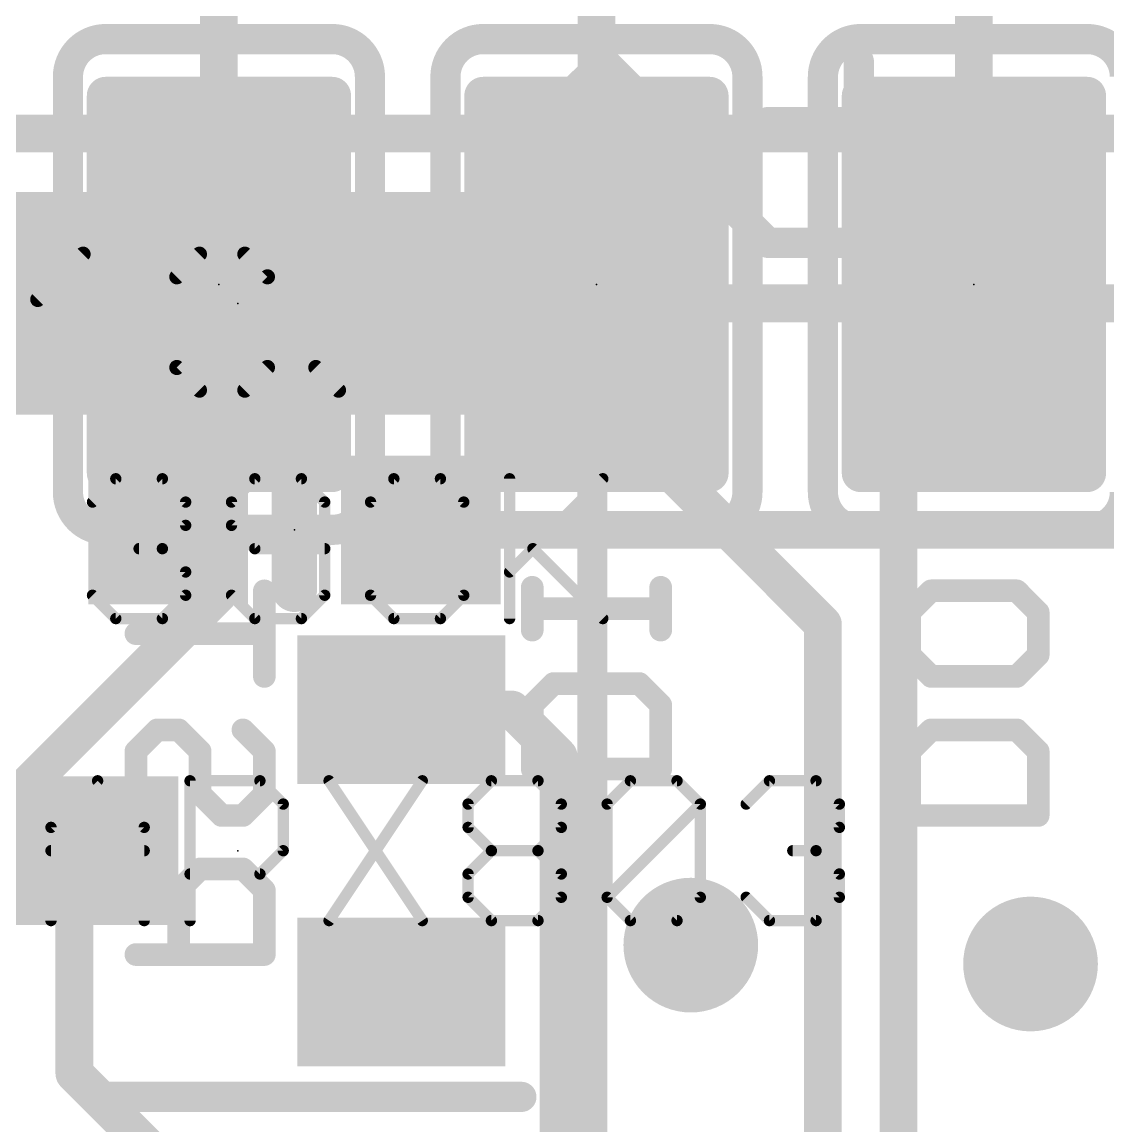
# Model space of a CAD drawing. Extents: x -1.5 to 65.2, y -0.1 to 32.8.
# Drawn here: x 28.9 to 36.21, y 12.75 to 20.18 of the extents above; entities that cross this region are included whole.
import ezdxf

# ---------------------------------------------------------------- set-up
doc = ezdxf.new("R2010")
doc.units = 0
for name, color, linetype in [('1', 12, 'CONTINUOUS'), ('16', 5, 'CONTINUOUS'), ('18', 110, 'CONTINUOUS'), ('21', 40, 'CONTINUOUS'), ('22', 6, 'CONTINUOUS'), ('23', 40, 'CONTINUOUS'), ('24', 6, 'CONTINUOUS'), ('27', 4, 'CONTINUOUS'), ('30', 253, 'CONTINUOUS')]:
    doc.layers.add(name, color=color, linetype=linetype)

# ---------------------------------------------------------------- blocks, each defined once
blk = doc.blocks.new('RECT')
blk.add_solid([(-0.5, -0.5), (0.5, -0.5), (-0.5, 0.5), (0.5, 0.5)])
blk = doc.blocks.new('ROUNDV')
at = {"const_width": 0.5}
blk.add_lwpolyline([(0, -0.25, 1), (0, 0.25, 1), (0, -0.25)], format="xyb", dxfattribs=at)

msp = doc.modelspace()

# ---------------------------------------------------------------- linework, layer by layer
at = {"layer": '1'}
for points, const_width in [([(28.194, 19.431), (42.291, 19.431)], 0.254), ([(29.884, 17.807), (29.403, 18.288)], 0.4064), ([(42.545, 18.288), (31.303, 18.288)], 0.254), ([(29.884, 16.764), (29.884, 17.807)], 0.4064), ([(31.584, 16.764), (37.084, 16.764)], 0.254), ([(31.453, 15.555), (32.197, 15.555)], 0.254), ([(32.197, 15.555), (32.512, 15.24)], 0.254), ([(32.512, 15.24), (32.512, 12.349)], 0.254), ([(29.253, 14.605), (28.999, 14.351)], 0.3048), ([(29.253, 14.605), (29.253, 13.107)], 0.254), ([(24.384, 14.351), (28.999, 14.351)], 0.3048), ([(29.253, 13.107), (30.011, 12.349)], 0.254)]:
    msp.add_lwpolyline(points, dxfattribs=dict(at, const_width=const_width))
for points, const_width in [([(29.4748, 18.3598, 1), (29.3312, 18.2162)], 0.2032), ([(31.303, 18.3515, 1), (31.303, 18.2245)], 0.127), ([(29.9856, 17.807, 1), (29.7824, 17.807)], 0.2032), ([(29.8122, 17.7352, 1), (29.9558, 17.8788)], 0.2032), ([(29.7824, 16.764, 1), (29.9856, 16.764)], 0.2032), ([(31.584, 16.8275, 1), (31.584, 16.7005)], 0.127), ([(31.453, 15.6185, 1), (31.453, 15.4915)], 0.127), ([(32.2419, 15.5999, 1), (32.1521, 15.5101)], 0.127), ([(32.197, 15.4915, 1), (32.197, 15.6185)], 0.127), ([(32.5755, 15.24, 1), (32.4485, 15.24)], 0.127), ([(32.4671, 15.1951, 1), (32.5569, 15.2849)], 0.127), ([(29.3069, 14.5511, 1), (29.1991, 14.6589)], 0.1524), ([(29.3165, 14.605, 1), (29.1895, 14.605)], 0.127), ([(28.999, 14.2748, 1), (28.999, 14.4272)], 0.1524), ([(28.9451, 14.4049, 1), (29.0529, 14.2971)], 0.1524), ([(29.2979, 13.1519, 1), (29.2081, 13.0621)], 0.127), ([(29.1895, 13.107, 1), (29.3165, 13.107)], 0.127)]:
    msp.add_lwpolyline(points, format="xyb", dxfattribs=dict(at, const_width=const_width))
at = {"layer": '16', "const_width": 0.254}
for points in [[(30.226, 19.177), (30.226, 21.082)], [(32.766, 19.177), (32.766, 21.082)], [(35.306, 19.177), (35.306, 21.082)], [(30.226, 16.3362), (30.226, 17.653)], [(32.766, 17.653), (34.29, 16.129)], [(35.306, 17.653), (34.798, 17.145)], [(34.798, 17.145), (34.798, 8.001)], [(25.1928, 11.303), (30.226, 16.3362)], [(34.29, 16.129), (34.29, 8.255)]]:
    msp.add_lwpolyline(points, dxfattribs=at)
at = {"layer": '16', "const_width": 0.127}
for points in [[(30.1625, 19.177, 1), (30.2895, 19.177)], [(32.7025, 19.177, 1), (32.8295, 19.177)], [(35.2425, 19.177, 1), (35.3695, 19.177)], [(30.2895, 17.653, 1), (30.1625, 17.653)], [(32.8109, 17.6979, 1), (32.7211, 17.6081)], [(35.3509, 17.6081, 1), (35.2611, 17.6979)], [(34.8615, 17.145, 1), (34.7345, 17.145)], [(34.7531, 17.1899, 1), (34.8429, 17.1001)], [(30.2709, 16.2913, 1), (30.1811, 16.3811)], [(30.1625, 16.3362, 1), (30.2895, 16.3362)], [(34.3535, 16.129, 1), (34.2265, 16.129)], [(34.2451, 16.0841, 1), (34.3349, 16.1739)]]:
    msp.add_lwpolyline(points, format="xyb", dxfattribs=at)
at = {"layer": '21'}
for points, const_width in [([(32.4087, 19.5079), (32.8155, 19.9146)], 0.2032), ([(32.8155, 19.9146), (33.2222, 19.5079)], 0.2032), ([(34.5319, 19.9146), (34.5319, 18.6944)], 0.2032), ([(32.4087, 18.6944), (32.4087, 19.5079)], 0.2032), ([(33.2222, 19.5079), (33.2222, 18.6944)], 0.2032), ([(33.7185, 19.3045), (33.9218, 19.5079)], 0.2032), ([(33.9218, 19.5079), (34.5319, 19.5079)], 0.2032), ([(35.2315, 19.5079), (35.6383, 19.5079)], 0.2032), ([(35.6383, 19.5079), (35.8417, 19.3045)], 0.2032), ([(32.4087, 19.3045), (33.2222, 19.3045)], 0.2032), ([(33.7185, 18.8978), (33.7185, 19.3045)], 0.2032), ([(35.8417, 19.3045), (35.8417, 18.6944)], 0.2032), ([(35.0282, 18.8978), (35.2315, 19.1011)], 0.2032), ([(35.2315, 19.1011), (35.8417, 19.1011)], 0.2032), ([(30.353, 18.796), (30.353, 17.78)], 0.3048), ([(33.9218, 18.6944), (33.7185, 18.8978)], 0.2032), ([(35.2315, 18.6944), (35.0282, 18.8978)], 0.2032), ([(34.5319, 18.6944), (33.9218, 18.6944)], 0.2032), ([(35.8417, 18.6944), (35.2315, 18.6944)], 0.2032), ([(62.738, 18.275), (32.738, 18.275)], 0.2032), ([(32.738, 18.275), (32.738, 6.95)], 0.2032), ([(30.734, 17.164), (30.734, 16.364)], 0.3048), ([(29.461, 12.949), (32.261, 12.949)], 0.2032)]:
    msp.add_lwpolyline(points, dxfattribs=dict(at, const_width=const_width))
for points, const_width in [([(32.8514, 19.9506, 1), (32.7796, 19.8787)], 0.1016), ([(32.8514, 19.8787, 1), (32.7796, 19.9506)], 0.1016), ([(34.5827, 19.9146, 1), (34.4811, 19.9146)], 0.1016), ([(32.4595, 19.5079, 1), (32.3579, 19.5079)], 0.1016), ([(33.273, 19.5079, 1), (33.1714, 19.5079)], 0.1016), ([(33.9218, 19.5587, 1), (33.9218, 19.4571)], 0.1016), ([(33.9577, 19.472, 1), (33.8859, 19.5438)], 0.1016), ([(34.5319, 19.4571, 1), (34.5319, 19.5587)], 0.1016), ([(35.2315, 19.5587, 1), (35.2315, 19.4571)], 0.1016), ([(35.6742, 19.5438, 1), (35.6024, 19.472)], 0.1016), ([(35.6383, 19.4571, 1), (35.6383, 19.5587)], 0.1016), ([(32.3728, 19.5438, 1), (32.4446, 19.472)], 0.1016), ([(33.1863, 19.472, 1), (33.2581, 19.5438)], 0.1016), ([(32.4087, 19.3553, 1), (32.4087, 19.2537)], 0.1016), ([(33.2222, 19.2537, 1), (33.2222, 19.3553)], 0.1016), ([(33.6825, 19.3404, 1), (33.7544, 19.2686)], 0.1016), ([(33.7693, 19.3045, 1), (33.6677, 19.3045)], 0.1016), ([(35.8925, 19.3045, 1), (35.7909, 19.3045)], 0.1016), ([(35.8058, 19.2686, 1), (35.8776, 19.3404)], 0.1016), ([(35.2315, 19.1519, 1), (35.2315, 19.0503)], 0.1016), ([(35.2675, 19.0652, 1), (35.1956, 19.1371)], 0.1016), ([(35.8417, 19.0503, 1), (35.8417, 19.1519)], 0.1016), ([(30.4292, 18.796, 1), (30.2768, 18.796)], 0.1524), ([(33.7544, 18.9337, 1), (33.6825, 18.8619)], 0.1016), ([(33.6677, 18.8978, 1), (33.7693, 18.8978)], 0.1016), ([(35.0641, 18.9337, 1), (34.9923, 18.8619)], 0.1016), ([(34.9923, 18.9337, 1), (35.0641, 18.8619)], 0.1016), ([(33.9218, 18.7452, 1), (33.9218, 18.6436)], 0.1016), ([(34.5319, 18.6436, 1), (34.5319, 18.7452)], 0.1016), ([(35.2315, 18.7452, 1), (35.2315, 18.6436)], 0.1016), ([(35.8417, 18.6436, 1), (35.8417, 18.7452)], 0.1016), ([(32.3579, 18.6944, 1), (32.4595, 18.6944)], 0.1016), ([(33.1714, 18.6944, 1), (33.273, 18.6944)], 0.1016), ([(33.8859, 18.6585, 1), (33.9577, 18.7303)], 0.1016), ([(34.4811, 18.6944, 1), (34.5827, 18.6944)], 0.1016), ([(35.1956, 18.6585, 1), (35.2675, 18.7303)], 0.1016), ([(35.7909, 18.6944, 1), (35.8925, 18.6944)], 0.1016), ([(32.738, 18.3258, 1), (32.738, 18.2242)], 0.1016), ([(32.7888, 18.275, 1), (32.6872, 18.275)], 0.1016), ([(30.2768, 17.78, 1), (30.4292, 17.78)], 0.1524), ([(30.8102, 17.164, 1), (30.6578, 17.164)], 0.1524), ([(30.6578, 16.364, 1), (30.8102, 16.364)], 0.1524), ([(29.461, 12.9998, 1), (29.461, 12.8982)], 0.1016), ([(32.261, 12.8982, 1), (32.261, 12.9998)], 0.1016)]:
    msp.add_lwpolyline(points, format="xyb", dxfattribs=dict(at, const_width=const_width))
at = {"layer": '22'}
for points, const_width in [([(29.464, 20.066, 0.4142), (29.21, 19.812)], 0.2032), ([(29.464, 20.1168, 1), (29.464, 20.0152)], 0.1016), ([(29.464, 20.0152, 1), (29.464, 20.1168)], 0.1016), ([(31.242, 19.812, 0.4142), (30.988, 20.066)], 0.2032), ([(30.988, 20.1168, 1), (30.988, 20.0152)], 0.1016), ([(30.988, 20.0152, 1), (30.988, 20.1168)], 0.1016), ([(32.004, 20.066, 0.4142), (31.75, 19.812)], 0.2032), ([(32.004, 20.1168, 1), (32.004, 20.0152)], 0.1016), ([(32.004, 20.0152, 1), (32.004, 20.1168)], 0.1016), ([(33.782, 19.812, 0.4142), (33.528, 20.066)], 0.2032), ([(33.528, 20.1168, 1), (33.528, 20.0152)], 0.1016), ([(33.528, 20.0152, 1), (33.528, 20.1168)], 0.1016), ([(34.544, 20.066, 0.4142), (34.29, 19.812)], 0.2032), ([(34.544, 20.1168, 1), (34.544, 20.0152)], 0.1016), ([(34.544, 20.0152, 1), (34.544, 20.1168)], 0.1016), ([(36.322, 19.812, 0.4142), (36.068, 20.066)], 0.2032), ([(36.068, 20.1168, 1), (36.068, 20.0152)], 0.1016), ([(36.068, 20.0152, 1), (36.068, 20.1168)], 0.1016), ([(29.2608, 19.812, 1), (29.1592, 19.812)], 0.1016), ([(31.2928, 19.812, 1), (31.1912, 19.812)], 0.1016), ([(31.8008, 19.812, 1), (31.6992, 19.812)], 0.1016), ([(33.8328, 19.812, 1), (33.7312, 19.812)], 0.1016), ([(34.3408, 19.812, 1), (34.2392, 19.812)], 0.1016), ([(29.1592, 19.812, 1), (29.2608, 19.812)], 0.1016), ([(31.1912, 19.812, 1), (31.2928, 19.812)], 0.1016), ([(31.6992, 19.812, 1), (31.8008, 19.812)], 0.1016), ([(33.7312, 19.812, 1), (33.8328, 19.812)], 0.1016), ([(34.2392, 19.812, 1), (34.3408, 19.812)], 0.1016), ([(29.21, 17.018, 0.4142), (29.464, 16.764)], 0.2032), ([(29.2608, 17.018, 1), (29.1592, 17.018)], 0.1016), ([(30.988, 16.764, 0.4142), (31.242, 17.018)], 0.2032), ([(31.2928, 17.018, 1), (31.1912, 17.018)], 0.1016), ([(31.75, 17.018, 0.4142), (32.004, 16.764)], 0.2032), ([(31.8008, 17.018, 1), (31.6992, 17.018)], 0.1016), ([(33.528, 16.764, 0.4142), (33.782, 17.018)], 0.2032), ([(33.8328, 17.018, 1), (33.7312, 17.018)], 0.1016), ([(34.29, 17.018, 0.4142), (34.544, 16.764)], 0.2032), ([(34.3408, 17.018, 1), (34.2392, 17.018)], 0.1016), ([(36.068, 16.764, 0.4142), (36.322, 17.018)], 0.2032), ([(29.1592, 17.018, 1), (29.2608, 17.018)], 0.1016), ([(31.1912, 17.018, 1), (31.2928, 17.018)], 0.1016), ([(31.6992, 17.018, 1), (31.8008, 17.018)], 0.1016), ([(33.7312, 17.018, 1), (33.8328, 17.018)], 0.1016), ([(34.2392, 17.018, 1), (34.3408, 17.018)], 0.1016), ([(29.464, 16.8148, 1), (29.464, 16.7132)], 0.1016), ([(29.464, 16.7132, 1), (29.464, 16.8148)], 0.1016), ([(30.988, 16.8148, 1), (30.988, 16.7132)], 0.1016), ([(30.988, 16.7132, 1), (30.988, 16.8148)], 0.1016), ([(32.004, 16.8148, 1), (32.004, 16.7132)], 0.1016), ([(32.004, 16.7132, 1), (32.004, 16.8148)], 0.1016), ([(33.528, 16.8148, 1), (33.528, 16.7132)], 0.1016), ([(33.528, 16.7132, 1), (33.528, 16.8148)], 0.1016), ([(34.544, 16.8148, 1), (34.544, 16.7132)], 0.1016), ([(34.544, 16.7132, 1), (34.544, 16.8148)], 0.1016), ([(36.068, 16.8148, 1), (36.068, 16.7132)], 0.1016), ([(36.068, 16.7132, 1), (36.068, 16.8148)], 0.1016), ([(30.5696, 16.3539, 1), (30.4934, 16.3539)], 0.0762), ([(32.3723, 16.3776, 1), (32.2961, 16.3776)], 0.0762), ([(33.2366, 16.3776, 1), (33.1604, 16.3776)], 0.0762), ([(35.0183, 16.392, 1), (35.0183, 16.3158)], 0.0762), ([(35.0452, 16.327, 1), (34.9913, 16.3808)], 0.0762), ([(35.6214, 16.3808, 1), (35.5675, 16.327)], 0.0762), ([(35.5945, 16.3158, 1), (35.5945, 16.392)], 0.0762), ([(32.3342, 16.2717, 1), (32.3342, 16.1955)], 0.0762), ([(33.1985, 16.1955, 1), (33.1985, 16.2717)], 0.0762), ([(34.9123, 16.2098, 1), (34.8361, 16.2098)], 0.0762), ([(34.8473, 16.2368, 1), (34.9011, 16.1829)], 0.0762), ([(35.7766, 16.2098, 1), (35.7004, 16.2098)], 0.0762), ([(35.7116, 16.1829, 1), (35.7655, 16.2368)], 0.0762), ([(29.6672, 16.1039, 1), (29.6672, 16.0277)], 0.0762), ([(30.5315, 16.0277, 1), (30.5315, 16.1039)], 0.0762), ([(32.2961, 16.0895, 1), (32.3723, 16.0895)], 0.0762), ([(33.1604, 16.0895, 1), (33.2366, 16.0895)], 0.0762), ([(34.9011, 15.9487, 1), (34.8473, 15.8948)], 0.0762), ([(35.7655, 15.8948, 1), (35.7116, 15.9487)], 0.0762), ([(34.8361, 15.9217, 1), (34.9123, 15.9217)], 0.0762), ([(35.7004, 15.9217, 1), (35.7766, 15.9217)], 0.0762), ([(35.0183, 15.8158, 1), (35.0183, 15.7396)], 0.0762), ([(34.9913, 15.7507, 1), (35.0452, 15.8046)], 0.0762), ([(35.5675, 15.8046, 1), (35.6214, 15.7507)], 0.0762), ([(35.5945, 15.7396, 1), (35.5945, 15.8158)], 0.0762), ([(30.4934, 15.7777, 1), (30.5696, 15.7777)], 0.0762), ([(32.4783, 15.7683, 1), (32.4783, 15.6921)], 0.0762), ([(32.5052, 15.7033, 1), (32.4513, 15.7572)], 0.0762), ([(33.0814, 15.7572, 1), (33.0275, 15.7033)], 0.0762), ([(33.0545, 15.6921, 1), (33.0545, 15.7683)], 0.0762), ([(32.3723, 15.5862, 1), (32.2961, 15.5862)], 0.0762), ([(32.3073, 15.6131, 1), (32.3611, 15.5592)], 0.0762), ([(33.2366, 15.5862, 1), (33.1604, 15.5862)], 0.0762), ([(33.1716, 15.5592, 1), (33.2255, 15.6131)], 0.0762), ([(29.8113, 15.4565, 1), (29.8113, 15.3803)], 0.0762), ([(29.8382, 15.3914, 1), (29.7843, 15.4453)], 0.0762), ([(29.9823, 15.4453, 1), (29.9284, 15.3914)], 0.0762), ([(29.9553, 15.3803, 1), (29.9553, 15.4565)], 0.0762), ([(30.4144, 15.4453, 1), (30.3605, 15.3914)], 0.0762), ([(35.0183, 15.4565, 1), (35.0183, 15.3803)], 0.0762), ([(35.0452, 15.3914, 1), (34.9913, 15.4453)], 0.0762), ([(35.6214, 15.4453, 1), (35.5675, 15.3914)], 0.0762), ([(35.5945, 15.3803, 1), (35.5945, 15.4565)], 0.0762), ([(29.7053, 15.2743, 1), (29.6291, 15.2743)], 0.0762), ([(29.6403, 15.3013, 1), (29.6941, 15.2474)], 0.0762), ([(30.1375, 15.2743, 1), (30.0613, 15.2743)], 0.0762), ([(30.0724, 15.2474, 1), (30.1263, 15.3013)], 0.0762), ([(30.5696, 15.2743, 1), (30.4934, 15.2743)], 0.0762), ([(30.5046, 15.2474, 1), (30.5585, 15.3013)], 0.0762), ([(34.9123, 15.2743, 1), (34.8361, 15.2743)], 0.0762), ([(34.8473, 15.3013, 1), (34.9011, 15.2474)], 0.0762), ([(35.7766, 15.2743, 1), (35.7004, 15.2743)], 0.0762), ([(35.7116, 15.2474, 1), (35.7655, 15.3013)], 0.0762), ([(32.3342, 15.1921, 1), (32.3342, 15.1159)], 0.0762), ([(33.1985, 15.1159, 1), (33.1985, 15.1921)], 0.0762), ([(32.2961, 15.154, 1), (32.3723, 15.154)], 0.0762), ([(33.1604, 15.154, 1), (33.2366, 15.154)], 0.0762), ([(29.6941, 15.0132, 1), (29.6403, 14.9593)], 0.0762), ([(29.6291, 14.9862, 1), (29.7053, 14.9862)], 0.0762), ([(30.1263, 15.0132, 1), (30.0724, 14.9593)], 0.0762), ([(30.0613, 14.9862, 1), (30.1375, 14.9862)], 0.0762), ([(30.4934, 14.9862, 1), (30.5696, 14.9862)], 0.0762), ([(30.5585, 14.9593, 1), (30.5046, 15.0132)], 0.0762), ([(29.7843, 14.8152, 1), (29.8382, 14.8691)], 0.0762), ([(30.2434, 14.8803, 1), (30.2434, 14.8041)], 0.0762), ([(30.2165, 14.8152, 1), (30.2704, 14.8691)], 0.0762), ([(30.3605, 14.8691, 1), (30.4144, 14.8152)], 0.0762), ([(30.3875, 14.8041, 1), (30.3875, 14.8803)], 0.0762), ([(34.8742, 14.8803, 1), (34.8742, 14.8041)], 0.0762), ([(34.8361, 14.8422, 1), (34.9123, 14.8422)], 0.0762), ([(35.7004, 14.8422, 1), (35.7766, 14.8422)], 0.0762), ([(35.7385, 14.8041, 1), (35.7385, 14.8803)], 0.0762), ([(29.6941, 14.5098, 1), (29.6403, 14.4559)], 0.0762), ([(30.0994, 14.521, 1), (30.0994, 14.4448)], 0.0762), ([(30.1263, 14.4559, 1), (30.0724, 14.5098)], 0.0762), ([(30.4144, 14.5098, 1), (30.3605, 14.4559)], 0.0762), ([(30.3875, 14.4448, 1), (30.3875, 14.521)], 0.0762), ([(29.9934, 14.3388, 1), (29.9172, 14.3388)], 0.0762), ([(30.5696, 14.3388, 1), (30.4934, 14.3388)], 0.0762), ([(29.9284, 14.3658, 1), (29.9823, 14.3119)], 0.0762), ([(30.5046, 14.3119, 1), (30.5585, 14.3658)], 0.0762), ([(29.9284, 14.1678, 1), (29.9823, 14.2217)], 0.0762), ([(29.6672, 13.9447, 1), (29.6672, 13.8685)], 0.0762), ([(30.5315, 13.8685, 1), (30.5315, 13.9447)], 0.0762), ([(29.9172, 13.9066, 1), (29.9934, 13.9066)], 0.0762), ([(30.4934, 13.9066, 1), (30.5696, 13.9066)], 0.0762)]:
    msp.add_lwpolyline(points, format="xyb", dxfattribs=dict(at, const_width=const_width))
for points, const_width in [([(29.464, 20.066), (30.988, 20.066)], 0.2032), ([(32.004, 20.066), (33.528, 20.066)], 0.2032), ([(34.544, 20.066), (36.068, 20.066)], 0.2032), ([(29.21, 19.812), (29.21, 17.018)], 0.2032), ([(31.242, 17.018), (31.242, 19.812)], 0.2032), ([(31.75, 19.812), (31.75, 17.018)], 0.2032), ([(33.782, 17.018), (33.782, 19.812)], 0.2032), ([(34.29, 19.812), (34.29, 17.018)], 0.2032), ([(29.464, 16.764), (30.988, 16.764)], 0.2032), ([(32.004, 16.764), (33.528, 16.764)], 0.2032), ([(34.544, 16.764), (36.068, 16.764)], 0.2032), ([(30.5315, 15.7777), (30.5315, 16.3539)], 0.1524), ([(32.3342, 16.0895), (32.3342, 16.3776)], 0.1524), ([(33.1985, 16.0895), (33.1985, 16.3776)], 0.1524), ([(34.8742, 16.2098), (35.0183, 16.3539)], 0.1524), ([(35.0183, 16.3539), (35.5945, 16.3539)], 0.1524), ([(35.5945, 16.3539), (35.7385, 16.2098)], 0.1524), ([(32.3342, 16.2336), (33.1985, 16.2336)], 0.1524), ([(34.8742, 15.9217), (34.8742, 16.2098)], 0.1524), ([(35.7385, 16.2098), (35.7385, 15.9217)], 0.1524), ([(29.6672, 16.0658), (30.5315, 16.0658)], 0.1524), ([(35.0183, 15.7777), (34.8742, 15.9217)], 0.1524), ([(35.7385, 15.9217), (35.5945, 15.7777)], 0.1524), ([(35.5945, 15.7777), (35.0183, 15.7777)], 0.1524), ([(32.3342, 15.5862), (32.4783, 15.7302)], 0.1524), ([(32.4783, 15.7302), (33.0545, 15.7302)], 0.1524), ([(33.0545, 15.7302), (33.1985, 15.5862)], 0.1524), ([(32.3342, 15.154), (32.3342, 15.5862)], 0.1524), ([(33.1985, 15.5862), (33.1985, 15.154)], 0.1524), ([(29.8113, 15.4184), (29.6672, 15.2743)], 0.1524), ([(29.9553, 15.4184), (29.8113, 15.4184)], 0.1524), ([(30.0994, 15.2743), (29.9553, 15.4184)], 0.1524), ([(30.3875, 15.4184), (30.5315, 15.2743)], 0.1524), ([(34.8742, 15.2743), (35.0183, 15.4184)], 0.1524), ([(35.0183, 15.4184), (35.5945, 15.4184)], 0.1524), ([(35.5945, 15.4184), (35.7385, 15.2743)], 0.1524), ([(29.6672, 15.2743), (29.6672, 14.9862)], 0.1524), ([(30.0994, 14.9862), (30.0994, 15.2743)], 0.1524), ([(30.5315, 15.2743), (30.5315, 14.9862)], 0.1524), ([(34.8742, 14.8422), (34.8742, 15.2743)], 0.1524), ([(35.7385, 15.2743), (35.7385, 14.8422)], 0.1524), ([(33.1985, 15.154), (32.3342, 15.154)], 0.1524), ([(29.6672, 14.9862), (29.8113, 14.8422)], 0.1524), ([(30.2434, 14.8422), (30.0994, 14.9862)], 0.1524), ([(30.5315, 14.9862), (30.3875, 14.8422)], 0.1524), ([(30.3875, 14.8422), (30.2434, 14.8422)], 0.1524), ([(35.7385, 14.8422), (34.8742, 14.8422)], 0.1524), ([(29.9553, 14.1948), (29.6672, 14.4829)], 0.1524), ([(30.0994, 14.4829), (29.9553, 14.3388)], 0.1524), ([(30.3875, 14.4829), (30.0994, 14.4829)], 0.1524), ([(30.5315, 14.3388), (30.3875, 14.4829)], 0.1524), ([(29.9553, 14.3388), (29.9553, 13.9066)], 0.1524), ([(30.5315, 13.9066), (30.5315, 14.3388)], 0.1524), ([(29.6672, 13.9066), (30.5315, 13.9066)], 0.1524)]:
    msp.add_lwpolyline(points, dxfattribs=dict(at, const_width=const_width))
at = {"layer": '23'}
for p in [(30.353, 18.288), (30.734, 16.764), (30.353, 14.605)]:
    msp.add_point(p, dxfattribs=at)
at = {"layer": '24'}
for p in [(30.226, 18.415), (32.766, 18.415), (35.306, 18.415)]:
    msp.add_point(p, dxfattribs=at)
at = {"layer": '27'}
for points, const_width in [([(29.0068, 18.3139), (29.3119, 18.619)], 0.1016), ([(29.3119, 18.619), (29.3119, 17.7038)], 0.1016), ([(29.9423, 18.4665), (30.0948, 18.619)], 0.1016), ([(30.0948, 18.619), (30.3999, 18.619)], 0.1016), ([(30.3999, 18.619), (30.5524, 18.4665)], 0.1016), ([(31.8134, 17.7038), (31.8134, 18.619)], 0.1016), ([(31.8134, 18.619), (32.4235, 18.619)], 0.1016), ([(29.9423, 17.8563), (29.9423, 18.4665)], 0.1016), ([(29.9423, 17.8563), (30.5524, 18.4665)], 0.1016), ([(30.5524, 18.4665), (30.5524, 17.8563)], 0.1016), ([(30.8778, 18.3139), (30.8778, 17.8563)], 0.1016), ([(31.488, 17.7038), (31.488, 18.3139)], 0.1016), ([(31.8134, 18.1614), (32.1184, 18.1614)], 0.1016), ([(30.0948, 17.7038), (29.9423, 17.8563)], 0.1016), ([(30.5524, 17.8563), (30.3999, 17.7038)], 0.1016), ([(30.8778, 17.8563), (31.0304, 17.7038)], 0.1016), ([(29.0068, 17.7038), (29.6169, 17.7038)], 0.1016), ([(30.3999, 17.7038), (30.0948, 17.7038)], 0.1016), ([(31.0304, 17.7038), (31.488, 17.7038)], 0.1016), ([(29.3751, 16.9509), (29.5319, 17.1077)], 0.0762), ([(29.5319, 17.1077), (29.8454, 17.1077)], 0.0762), ([(29.8454, 17.1077), (30.0022, 16.9509)], 0.0762), ([(30.4674, 17.1077), (30.3106, 16.9509)], 0.0762), ([(30.7809, 17.1077), (30.4674, 17.1077)], 0.0762), ([(30.9377, 16.9509), (30.7809, 17.1077)], 0.0762), ([(31.2461, 16.9509), (31.4029, 17.1077)], 0.0762), ([(31.4029, 17.1077), (31.7164, 17.1077)], 0.0762), ([(31.7164, 17.1077), (31.8732, 16.9509)], 0.0762), ([(32.1817, 17.1077), (32.1817, 16.1671)], 0.0762), ([(32.1817, 16.4806), (32.8087, 17.1077)], 0.0762), ([(30.0022, 16.9509), (30.0022, 16.7942)], 0.0762), ([(30.3106, 16.9509), (30.3106, 16.7942)], 0.0762), ([(30.9377, 16.3239), (30.9377, 16.9509)], 0.0762), ([(31.2461, 16.3239), (31.2461, 16.9509)], 0.0762), ([(31.2461, 16.3239), (31.8732, 16.9509)], 0.0762), ([(31.8732, 16.9509), (31.8732, 16.3239)], 0.0762), ([(30.0022, 16.7942), (29.8454, 16.6374)], 0.0762), ([(30.3106, 16.7942), (30.4674, 16.6374)], 0.0762), ([(29.8454, 16.6374), (29.6886, 16.6374)], 0.0762), ([(29.8454, 16.6374), (30.0022, 16.4806)], 0.0762), ([(30.4674, 16.6374), (30.9377, 16.6374)], 0.0762), ([(32.3384, 16.6374), (32.8087, 16.1671)], 0.0762), ([(30.0022, 16.4806), (30.0022, 16.3239)], 0.0762), ([(29.5319, 16.1671), (29.3751, 16.3239)], 0.0762), ([(30.0022, 16.3239), (29.8454, 16.1671)], 0.0762), ([(30.3106, 16.3239), (30.4674, 16.1671)], 0.0762), ([(30.7809, 16.1671), (30.9377, 16.3239)], 0.0762), ([(31.4029, 16.1671), (31.2461, 16.3239)], 0.0762), ([(31.8732, 16.3239), (31.7164, 16.1671)], 0.0762), ([(29.8454, 16.1671), (29.5319, 16.1671)], 0.0762), ([(30.4674, 16.1671), (30.7809, 16.1671)], 0.0762), ([(31.7164, 16.1671), (31.4029, 16.1671)], 0.0762), ([(29.096, 14.7622), (29.4095, 15.0757)], 0.0762), ([(29.4095, 15.0757), (29.7231, 14.7622)], 0.0762), ([(30.0315, 14.1351), (30.0315, 15.0757)], 0.0762), ([(30.0315, 15.0757), (30.5018, 15.0757)], 0.0762), ([(30.5018, 15.0757), (30.6586, 14.9189)], 0.0762), ([(30.967, 15.0757), (31.5941, 14.1351)], 0.0762), ([(31.5941, 15.0757), (30.967, 14.1351)], 0.0762), ([(31.9025, 14.9189), (32.0593, 15.0757)], 0.0762), ([(32.0593, 15.0757), (32.3728, 15.0757)], 0.0762), ([(32.3728, 15.0757), (32.5296, 14.9189)], 0.0762), ([(32.8381, 14.9189), (32.9948, 15.0757)], 0.0762), ([(32.9948, 15.0757), (33.3084, 15.0757)], 0.0762), ([(33.3084, 15.0757), (33.4651, 14.9189)], 0.0762), ([(33.7736, 14.9189), (33.9303, 15.0757)], 0.0762), ([(33.9303, 15.0757), (34.2439, 15.0757)], 0.0762), ([(34.2439, 15.0757), (34.4006, 14.9189)], 0.0762), ([(30.6586, 14.9189), (30.6586, 14.6054)], 0.0762), ([(31.9025, 14.7622), (31.9025, 14.9189)], 0.0762), ([(32.5296, 14.9189), (32.5296, 14.7622)], 0.0762), ([(32.8381, 14.2919), (32.8381, 14.9189)], 0.0762), ([(32.8381, 14.2919), (33.4651, 14.9189)], 0.0762), ([(33.4651, 14.9189), (33.4651, 14.2919)], 0.0762), ([(34.4006, 14.9189), (34.4006, 14.7622)], 0.0762), ([(29.096, 14.1351), (29.096, 14.7622)], 0.0762), ([(29.7231, 14.7622), (29.7231, 14.1351)], 0.0762), ([(32.0593, 14.6054), (31.9025, 14.7622)], 0.0762), ([(32.5296, 14.7622), (32.3728, 14.6054)], 0.0762), ([(34.4006, 14.7622), (34.2439, 14.6054)], 0.0762), ([(29.096, 14.6054), (29.7231, 14.6054)], 0.0762), ([(30.6586, 14.6054), (30.5018, 14.4486)], 0.0762), ([(31.9025, 14.4486), (32.0593, 14.6054)], 0.0762), ([(32.0593, 14.6054), (32.3728, 14.6054)], 0.0762), ([(32.3728, 14.6054), (32.5296, 14.4486)], 0.0762), ([(34.2439, 14.6054), (34.0871, 14.6054)], 0.0762), ([(34.2439, 14.6054), (34.4006, 14.4486)], 0.0762), ([(30.5018, 14.4486), (30.0315, 14.4486)], 0.0762), ([(31.9025, 14.2919), (31.9025, 14.4486)], 0.0762), ([(32.5296, 14.4486), (32.5296, 14.2919)], 0.0762), ([(34.4006, 14.4486), (34.4006, 14.2919)], 0.0762), ([(32.0593, 14.1351), (31.9025, 14.2919)], 0.0762), ([(32.5296, 14.2919), (32.3728, 14.1351)], 0.0762), ([(32.9948, 14.1351), (32.8381, 14.2919)], 0.0762), ([(33.4651, 14.2919), (33.3084, 14.1351)], 0.0762), ([(33.9303, 14.1351), (33.7736, 14.2919)], 0.0762), ([(34.4006, 14.2919), (34.2439, 14.1351)], 0.0762), ([(32.3728, 14.1351), (32.0593, 14.1351)], 0.0762), ([(33.3084, 14.1351), (32.9948, 14.1351)], 0.0762), ([(34.2439, 14.1351), (33.9303, 14.1351)], 0.0762)]:
    msp.add_lwpolyline(points, dxfattribs=dict(at, const_width=const_width))
for points, const_width in [([(29.3373, 18.619, 1), (29.2865, 18.619)], 0.0508), ([(29.3298, 18.601, 1), (29.2939, 18.6369)], 0.0508), ([(30.0948, 18.6444, 1), (30.0948, 18.5936)], 0.0508), ([(30.1128, 18.601, 1), (30.0769, 18.6369)], 0.0508), ([(30.4179, 18.6369, 1), (30.3819, 18.601)], 0.0508), ([(30.3999, 18.5936, 1), (30.3999, 18.6444)], 0.0508), ([(31.8388, 18.619, 1), (31.788, 18.619)], 0.0508), ([(31.8134, 18.6444, 1), (31.8134, 18.5936)], 0.0508), ([(32.4235, 18.5936, 1), (32.4235, 18.6444)], 0.0508), ([(29.9677, 18.4665, 1), (29.9169, 18.4665)], 0.0508), ([(29.9244, 18.4844, 1), (29.9603, 18.4485)], 0.0508), ([(30.5778, 18.4665, 1), (30.527, 18.4665)], 0.0508), ([(30.5704, 18.4485, 1), (30.5345, 18.4844)], 0.0508), ([(30.5345, 18.4485, 1), (30.5704, 18.4844)], 0.0508), ([(28.9888, 18.3319, 1), (29.0248, 18.296)], 0.0508), ([(30.9032, 18.3139, 1), (30.8524, 18.3139)], 0.0508), ([(31.5134, 18.3139, 1), (31.4626, 18.3139)], 0.0508), ([(31.8134, 18.1868, 1), (31.8134, 18.136)], 0.0508), ([(32.1184, 18.136, 1), (32.1184, 18.1868)], 0.0508), ([(29.9603, 17.8743, 1), (29.9244, 17.8384)], 0.0508), ([(29.9244, 17.8743, 1), (29.9603, 17.8384)], 0.0508), ([(30.5704, 17.8384, 1), (30.5345, 17.8743)], 0.0508), ([(30.8958, 17.8743, 1), (30.8599, 17.8384)], 0.0508), ([(29.9169, 17.8563, 1), (29.9677, 17.8563)], 0.0508), ([(30.527, 17.8563, 1), (30.5778, 17.8563)], 0.0508), ([(30.8524, 17.8563, 1), (30.9032, 17.8563)], 0.0508), ([(29.0068, 17.7292, 1), (29.0068, 17.6784)], 0.0508), ([(29.6169, 17.6784, 1), (29.6169, 17.7292)], 0.0508), ([(30.0948, 17.7292, 1), (30.0948, 17.6784)], 0.0508), ([(30.3999, 17.6784, 1), (30.3999, 17.7292)], 0.0508), ([(31.0304, 17.7292, 1), (31.0304, 17.6784)], 0.0508), ([(31.488, 17.6784, 1), (31.488, 17.7292)], 0.0508), ([(29.2865, 17.7038, 1), (29.3373, 17.7038)], 0.0508), ([(30.0769, 17.6858, 1), (30.1128, 17.7218)], 0.0508), ([(30.3819, 17.7218, 1), (30.4179, 17.6858)], 0.0508), ([(31.0124, 17.6858, 1), (31.0483, 17.7218)], 0.0508), ([(31.4626, 17.7038, 1), (31.5134, 17.7038)], 0.0508), ([(31.788, 17.7038, 1), (31.8388, 17.7038)], 0.0508), ([(29.5319, 17.1268, 1), (29.5319, 17.0887)], 0.0381), ([(29.5453, 17.0942, 1), (29.5184, 17.1212)], 0.0381), ([(29.8589, 17.1212, 1), (29.8319, 17.0942)], 0.0381), ([(29.8454, 17.0887, 1), (29.8454, 17.1268)], 0.0381), ([(30.4674, 17.1268, 1), (30.4674, 17.0887)], 0.0381), ([(30.4809, 17.0942, 1), (30.4539, 17.1212)], 0.0381), ([(30.7944, 17.1212, 1), (30.7674, 17.0942)], 0.0381), ([(30.7809, 17.0887, 1), (30.7809, 17.1268)], 0.0381), ([(31.4029, 17.1268, 1), (31.4029, 17.0887)], 0.0381), ([(31.4164, 17.0942, 1), (31.3894, 17.1212)], 0.0381), ([(31.7299, 17.1212, 1), (31.703, 17.0942)], 0.0381), ([(31.7164, 17.0887, 1), (31.7164, 17.1268)], 0.0381), ([(32.2007, 17.1077, 1), (32.1626, 17.1077)], 0.0381), ([(32.8222, 17.0942, 1), (32.7953, 17.1212)], 0.0381), ([(29.3616, 16.9644, 1), (29.3886, 16.9375)], 0.0381), ([(30.0212, 16.9509, 1), (29.9831, 16.9509)], 0.0381), ([(29.9887, 16.9375, 1), (30.0156, 16.9644)], 0.0381), ([(30.3297, 16.9509, 1), (30.2916, 16.9509)], 0.0381), ([(30.2971, 16.9644, 1), (30.3241, 16.9375)], 0.0381), ([(30.9567, 16.9509, 1), (30.9186, 16.9509)], 0.0381), ([(30.9242, 16.9375, 1), (30.9512, 16.9644)], 0.0381), ([(31.2652, 16.9509, 1), (31.2271, 16.9509)], 0.0381), ([(31.2327, 16.9644, 1), (31.2596, 16.9375)], 0.0381), ([(31.8923, 16.9509, 1), (31.8542, 16.9509)], 0.0381), ([(31.8867, 16.9375, 1), (31.8597, 16.9644)], 0.0381), ([(31.8597, 16.9375, 1), (31.8867, 16.9644)], 0.0381), ([(29.9831, 16.7942, 1), (30.0212, 16.7942)], 0.0381), ([(30.0156, 16.7807, 1), (29.9887, 16.8076)], 0.0381), ([(30.3241, 16.8076, 1), (30.2971, 16.7807)], 0.0381), ([(30.2916, 16.7942, 1), (30.3297, 16.7942)], 0.0381), ([(29.6886, 16.6564, 1), (29.6886, 16.6183)], 0.0381), ([(29.8589, 16.6509, 1), (29.8319, 16.6239)], 0.0381), ([(29.8319, 16.6509, 1), (29.8589, 16.6239)], 0.0381), ([(29.8454, 16.6183, 1), (29.8454, 16.6564)], 0.0381), ([(30.4674, 16.6564, 1), (30.4674, 16.6183)], 0.0381), ([(30.4539, 16.6239, 1), (30.4809, 16.6509)], 0.0381), ([(30.9377, 16.6183, 1), (30.9377, 16.6564)], 0.0381), ([(32.3519, 16.6509, 1), (32.325, 16.6239)], 0.0381), ([(30.0212, 16.4806, 1), (29.9831, 16.4806)], 0.0381), ([(29.9887, 16.4672, 1), (30.0156, 16.4941)], 0.0381), ([(32.1682, 16.4941, 1), (32.1951, 16.4672)], 0.0381), ([(29.3886, 16.3373, 1), (29.3616, 16.3104)], 0.0381), ([(29.9831, 16.3239, 1), (30.0212, 16.3239)], 0.0381), ([(30.0156, 16.3104, 1), (29.9887, 16.3373)], 0.0381), ([(30.3241, 16.3373, 1), (30.2971, 16.3104)], 0.0381), ([(30.9186, 16.3239, 1), (30.9567, 16.3239)], 0.0381), ([(30.9512, 16.3104, 1), (30.9242, 16.3373)], 0.0381), ([(31.2596, 16.3373, 1), (31.2327, 16.3104)], 0.0381), ([(31.2327, 16.3373, 1), (31.2596, 16.3104)], 0.0381), ([(31.2271, 16.3239, 1), (31.2652, 16.3239)], 0.0381), ([(31.8542, 16.3239, 1), (31.8923, 16.3239)], 0.0381), ([(31.8867, 16.3104, 1), (31.8597, 16.3373)], 0.0381), ([(29.5319, 16.1862, 1), (29.5319, 16.1481)], 0.0381), ([(29.5184, 16.1536, 1), (29.5453, 16.1806)], 0.0381), ([(29.8319, 16.1806, 1), (29.8589, 16.1536)], 0.0381), ([(29.8454, 16.1481, 1), (29.8454, 16.1862)], 0.0381), ([(30.4674, 16.1862, 1), (30.4674, 16.1481)], 0.0381), ([(30.4539, 16.1536, 1), (30.4809, 16.1806)], 0.0381), ([(30.7674, 16.1806, 1), (30.7944, 16.1536)], 0.0381), ([(30.7809, 16.1481, 1), (30.7809, 16.1862)], 0.0381), ([(31.4029, 16.1862, 1), (31.4029, 16.1481)], 0.0381), ([(31.3894, 16.1536, 1), (31.4164, 16.1806)], 0.0381), ([(31.703, 16.1806, 1), (31.7299, 16.1536)], 0.0381), ([(31.7164, 16.1481, 1), (31.7164, 16.1862)], 0.0381), ([(32.7953, 16.1536, 1), (32.8222, 16.1806)], 0.0381), ([(32.1626, 16.1671, 1), (32.2007, 16.1671)], 0.0381), ([(29.423, 15.0892, 1), (29.396, 15.0622)], 0.0381), ([(29.423, 15.0622, 1), (29.396, 15.0892)], 0.0381), ([(30.0506, 15.0757, 1), (30.0125, 15.0757)], 0.0381), ([(30.0315, 15.0948, 1), (30.0315, 15.0567)], 0.0381), ([(30.5153, 15.0892, 1), (30.4883, 15.0622)], 0.0381), ([(30.5018, 15.0567, 1), (30.5018, 15.0948)], 0.0381), ([(30.9829, 15.0863, 1), (30.9512, 15.0651)], 0.0381), ([(31.6099, 15.0651, 1), (31.5782, 15.0863)], 0.0381), ([(32.0593, 15.0948, 1), (32.0593, 15.0567)], 0.0381), ([(32.0728, 15.0622, 1), (32.0458, 15.0892)], 0.0381), ([(32.3863, 15.0892, 1), (32.3594, 15.0622)], 0.0381), ([(32.3728, 15.0567, 1), (32.3728, 15.0948)], 0.0381), ([(32.9948, 15.0948, 1), (32.9948, 15.0567)], 0.0381), ([(33.0083, 15.0622, 1), (32.9814, 15.0892)], 0.0381), ([(33.3218, 15.0892, 1), (33.2949, 15.0622)], 0.0381), ([(33.3084, 15.0567, 1), (33.3084, 15.0948)], 0.0381), ([(33.9303, 15.0948, 1), (33.9303, 15.0567)], 0.0381), ([(33.9438, 15.0622, 1), (33.9169, 15.0892)], 0.0381), ([(34.2573, 15.0892, 1), (34.2304, 15.0622)], 0.0381), ([(34.2439, 15.0567, 1), (34.2439, 15.0948)], 0.0381), ([(30.6776, 14.9189, 1), (30.6395, 14.9189)], 0.0381), ([(30.6451, 14.9055, 1), (30.672, 14.9324)], 0.0381), ([(31.9216, 14.9189, 1), (31.8835, 14.9189)], 0.0381), ([(31.8891, 14.9324, 1), (31.916, 14.9055)], 0.0381), ([(32.5487, 14.9189, 1), (32.5106, 14.9189)], 0.0381), ([(32.5161, 14.9055, 1), (32.5431, 14.9324)], 0.0381), ([(32.8571, 14.9189, 1), (32.819, 14.9189)], 0.0381), ([(32.8246, 14.9324, 1), (32.8515, 14.9055)], 0.0381), ([(33.4842, 14.9189, 1), (33.4461, 14.9189)], 0.0381), ([(33.4786, 14.9055, 1), (33.4517, 14.9324)], 0.0381), ([(33.4517, 14.9055, 1), (33.4786, 14.9324)], 0.0381), ([(33.7601, 14.9324, 1), (33.787, 14.9055)], 0.0381), ([(34.4197, 14.9189, 1), (34.3816, 14.9189)], 0.0381), ([(34.3872, 14.9055, 1), (34.4141, 14.9324)], 0.0381), ([(29.115, 14.7622, 1), (29.0769, 14.7622)], 0.0381), ([(29.0825, 14.7756, 1), (29.1095, 14.7487)], 0.0381), ([(29.7421, 14.7622, 1), (29.704, 14.7622)], 0.0381), ([(29.7096, 14.7487, 1), (29.7365, 14.7756)], 0.0381), ([(31.916, 14.7756, 1), (31.8891, 14.7487)], 0.0381), ([(31.8835, 14.7622, 1), (31.9216, 14.7622)], 0.0381), ([(32.5106, 14.7622, 1), (32.5487, 14.7622)], 0.0381), ([(32.5431, 14.7487, 1), (32.5161, 14.7756)], 0.0381), ([(34.3816, 14.7622, 1), (34.4197, 14.7622)], 0.0381), ([(34.4141, 14.7487, 1), (34.3872, 14.7756)], 0.0381), ([(29.096, 14.6245, 1), (29.096, 14.5864)], 0.0381), ([(29.7231, 14.5864, 1), (29.7231, 14.6245)], 0.0381), ([(30.672, 14.5919, 1), (30.6451, 14.6189)], 0.0381), ([(32.0593, 14.6245, 1), (32.0593, 14.5864)], 0.0381), ([(32.0728, 14.5919, 1), (32.0458, 14.6189)], 0.0381), ([(32.0458, 14.5919, 1), (32.0728, 14.6189)], 0.0381), ([(32.3863, 14.6189, 1), (32.3594, 14.5919)], 0.0381), ([(32.3594, 14.6189, 1), (32.3863, 14.5919)], 0.0381), ([(32.3728, 14.5864, 1), (32.3728, 14.6245)], 0.0381), ([(34.0871, 14.6245, 1), (34.0871, 14.5864)], 0.0381), ([(34.2573, 14.6189, 1), (34.2304, 14.5919)], 0.0381), ([(34.2304, 14.6189, 1), (34.2573, 14.5919)], 0.0381), ([(34.2439, 14.5864, 1), (34.2439, 14.6245)], 0.0381), ([(30.6395, 14.6054, 1), (30.6776, 14.6054)], 0.0381), ([(30.0315, 14.4677, 1), (30.0315, 14.4296)], 0.0381), ([(30.5018, 14.4296, 1), (30.5018, 14.4677)], 0.0381), ([(31.9216, 14.4486, 1), (31.8835, 14.4486)], 0.0381), ([(32.5487, 14.4486, 1), (32.5106, 14.4486)], 0.0381), ([(34.4197, 14.4486, 1), (34.3816, 14.4486)], 0.0381), ([(30.4883, 14.4621, 1), (30.5153, 14.4352)], 0.0381), ([(31.8891, 14.4621, 1), (31.916, 14.4352)], 0.0381), ([(32.5161, 14.4352, 1), (32.5431, 14.4621)], 0.0381), ([(34.3872, 14.4352, 1), (34.4141, 14.4621)], 0.0381), ([(31.916, 14.3053, 1), (31.8891, 14.2784)], 0.0381), ([(31.8835, 14.2919, 1), (31.9216, 14.2919)], 0.0381), ([(32.5106, 14.2919, 1), (32.5487, 14.2919)], 0.0381), ([(32.5431, 14.2784, 1), (32.5161, 14.3053)], 0.0381), ([(32.8515, 14.3053, 1), (32.8246, 14.2784)], 0.0381), ([(32.8246, 14.3053, 1), (32.8515, 14.2784)], 0.0381), ([(32.819, 14.2919, 1), (32.8571, 14.2919)], 0.0381), ([(33.4461, 14.2919, 1), (33.4842, 14.2919)], 0.0381), ([(33.4786, 14.2784, 1), (33.4517, 14.3053)], 0.0381), ([(33.787, 14.3053, 1), (33.7601, 14.2784)], 0.0381), ([(34.3816, 14.2919, 1), (34.4197, 14.2919)], 0.0381), ([(34.4141, 14.2784, 1), (34.3872, 14.3053)], 0.0381), ([(29.0769, 14.1351, 1), (29.115, 14.1351)], 0.0381), ([(29.704, 14.1351, 1), (29.7421, 14.1351)], 0.0381), ([(30.0125, 14.1351, 1), (30.0506, 14.1351)], 0.0381), ([(30.9512, 14.1457, 1), (30.9829, 14.1245)], 0.0381), ([(31.5782, 14.1245, 1), (31.6099, 14.1457)], 0.0381), ([(32.0593, 14.1542, 1), (32.0593, 14.1161)], 0.0381), ([(32.0458, 14.1216, 1), (32.0728, 14.1486)], 0.0381), ([(32.3594, 14.1486, 1), (32.3863, 14.1216)], 0.0381), ([(32.3728, 14.1161, 1), (32.3728, 14.1542)], 0.0381), ([(32.9948, 14.1542, 1), (32.9948, 14.1161)], 0.0381), ([(32.9814, 14.1216, 1), (33.0083, 14.1486)], 0.0381), ([(33.2949, 14.1486, 1), (33.3218, 14.1216)], 0.0381), ([(33.3084, 14.1161, 1), (33.3084, 14.1542)], 0.0381), ([(33.9303, 14.1542, 1), (33.9303, 14.1161)], 0.0381), ([(33.9169, 14.1216, 1), (33.9438, 14.1486)], 0.0381), ([(34.2304, 14.1486, 1), (34.2573, 14.1216)], 0.0381), ([(34.2439, 14.1161, 1), (34.2439, 14.1542)], 0.0381)]:
    msp.add_lwpolyline(points, format="xyb", dxfattribs=dict(at, const_width=const_width))
at = {"layer": '30', "const_width": 0.254}
for points in [[(30.988, 19.685), (29.464, 19.685)], [(29.464, 19.685), (29.464, 17.145)], [(30.988, 17.145), (30.988, 19.685)], [(33.528, 19.685), (32.004, 19.685)], [(32.004, 19.685), (32.004, 17.145)], [(33.528, 17.145), (33.528, 19.685)], [(36.068, 19.685), (34.544, 19.685)], [(34.544, 19.685), (34.544, 17.145)], [(36.068, 17.145), (36.068, 19.685)], [(29.464, 19.558), (30.988, 19.558)], [(32.004, 19.558), (33.528, 19.558)], [(34.544, 19.558), (36.068, 19.558)], [(29.464, 19.304), (30.988, 19.304)], [(32.004, 19.304), (33.528, 19.304)], [(34.544, 19.304), (36.068, 19.304)], [(29.464, 19.05), (30.988, 19.05)], [(32.004, 19.05), (33.528, 19.05)], [(34.544, 19.05), (36.068, 19.05)], [(29.464, 18.796), (30.988, 18.796)], [(32.004, 18.796), (33.528, 18.796)], [(34.544, 18.796), (36.068, 18.796)], [(29.464, 18.542), (30.988, 18.542)], [(32.004, 18.542), (33.528, 18.542)], [(34.544, 18.542), (36.068, 18.542)], [(29.464, 18.288), (30.988, 18.288)], [(32.004, 18.288), (33.528, 18.288)], [(34.544, 18.288), (36.068, 18.288)], [(29.464, 18.034), (30.988, 18.034)], [(32.004, 18.034), (33.528, 18.034)], [(34.544, 18.034), (36.068, 18.034)], [(29.464, 17.78), (30.988, 17.78)], [(32.004, 17.78), (33.528, 17.78)], [(34.544, 17.78), (36.068, 17.78)], [(29.464, 17.526), (30.988, 17.526)], [(32.004, 17.526), (33.528, 17.526)], [(34.544, 17.526), (36.068, 17.526)], [(29.464, 17.272), (30.988, 17.272)], [(32.004, 17.272), (33.528, 17.272)], [(34.544, 17.272), (36.068, 17.272)], [(29.464, 17.145), (30.988, 17.145)], [(32.004, 17.145), (33.528, 17.145)], [(34.544, 17.145), (36.068, 17.145)]]:
    msp.add_lwpolyline(points, dxfattribs=at)
at = {"layer": '30', "const_width": 0.127}
for points in [[(29.464, 19.7485, 1), (29.464, 19.6215)], [(29.5275, 19.685, 1), (29.4005, 19.685)], [(31.0515, 19.685, 1), (30.9245, 19.685)], [(30.988, 19.6215, 1), (30.988, 19.7485)], [(32.004, 19.7485, 1), (32.004, 19.6215)], [(32.0675, 19.685, 1), (31.9405, 19.685)], [(33.5915, 19.685, 1), (33.4645, 19.685)], [(33.528, 19.6215, 1), (33.528, 19.7485)], [(34.544, 19.7485, 1), (34.544, 19.6215)], [(34.6075, 19.685, 1), (34.4805, 19.685)], [(36.1315, 19.685, 1), (36.0045, 19.685)], [(36.068, 19.6215, 1), (36.068, 19.7485)], [(29.464, 19.6215, 1), (29.464, 19.4945)], [(30.988, 19.4945, 1), (30.988, 19.6215)], [(32.004, 19.6215, 1), (32.004, 19.4945)], [(33.528, 19.4945, 1), (33.528, 19.6215)], [(34.544, 19.6215, 1), (34.544, 19.4945)], [(36.068, 19.4945, 1), (36.068, 19.6215)], [(29.464, 19.3675, 1), (29.464, 19.2405)], [(30.988, 19.2405, 1), (30.988, 19.3675)], [(32.004, 19.3675, 1), (32.004, 19.2405)], [(33.528, 19.2405, 1), (33.528, 19.3675)], [(34.544, 19.3675, 1), (34.544, 19.2405)], [(36.068, 19.2405, 1), (36.068, 19.3675)], [(29.464, 19.1135, 1), (29.464, 18.9865)], [(30.988, 18.9865, 1), (30.988, 19.1135)], [(32.004, 19.1135, 1), (32.004, 18.9865)], [(33.528, 18.9865, 1), (33.528, 19.1135)], [(34.544, 19.1135, 1), (34.544, 18.9865)], [(36.068, 18.9865, 1), (36.068, 19.1135)], [(29.464, 18.8595, 1), (29.464, 18.7325)], [(30.988, 18.7325, 1), (30.988, 18.8595)], [(32.004, 18.8595, 1), (32.004, 18.7325)], [(33.528, 18.7325, 1), (33.528, 18.8595)], [(34.544, 18.8595, 1), (34.544, 18.7325)], [(36.068, 18.7325, 1), (36.068, 18.8595)], [(29.464, 18.6055, 1), (29.464, 18.4785)], [(30.988, 18.4785, 1), (30.988, 18.6055)], [(32.004, 18.6055, 1), (32.004, 18.4785)], [(33.528, 18.4785, 1), (33.528, 18.6055)], [(34.544, 18.6055, 1), (34.544, 18.4785)], [(36.068, 18.4785, 1), (36.068, 18.6055)], [(29.464, 18.3515, 1), (29.464, 18.2245)], [(30.988, 18.2245, 1), (30.988, 18.3515)], [(32.004, 18.3515, 1), (32.004, 18.2245)], [(33.528, 18.2245, 1), (33.528, 18.3515)], [(34.544, 18.3515, 1), (34.544, 18.2245)], [(36.068, 18.2245, 1), (36.068, 18.3515)], [(29.464, 18.0975, 1), (29.464, 17.9705)], [(30.988, 17.9705, 1), (30.988, 18.0975)], [(32.004, 18.0975, 1), (32.004, 17.9705)], [(33.528, 17.9705, 1), (33.528, 18.0975)], [(34.544, 18.0975, 1), (34.544, 17.9705)], [(36.068, 17.9705, 1), (36.068, 18.0975)], [(29.464, 17.8435, 1), (29.464, 17.7165)], [(30.988, 17.7165, 1), (30.988, 17.8435)], [(32.004, 17.8435, 1), (32.004, 17.7165)], [(33.528, 17.7165, 1), (33.528, 17.8435)], [(34.544, 17.8435, 1), (34.544, 17.7165)], [(36.068, 17.7165, 1), (36.068, 17.8435)], [(29.464, 17.5895, 1), (29.464, 17.4625)], [(30.988, 17.4625, 1), (30.988, 17.5895)], [(32.004, 17.5895, 1), (32.004, 17.4625)], [(33.528, 17.4625, 1), (33.528, 17.5895)], [(34.544, 17.5895, 1), (34.544, 17.4625)], [(36.068, 17.4625, 1), (36.068, 17.5895)], [(29.464, 17.3355, 1), (29.464, 17.2085)], [(30.988, 17.2085, 1), (30.988, 17.3355)], [(32.004, 17.3355, 1), (32.004, 17.2085)], [(33.528, 17.2085, 1), (33.528, 17.3355)], [(34.544, 17.3355, 1), (34.544, 17.2085)], [(36.068, 17.2085, 1), (36.068, 17.3355)], [(29.464, 17.2085, 1), (29.464, 17.0815)], [(30.988, 17.0815, 1), (30.988, 17.2085)], [(32.004, 17.2085, 1), (32.004, 17.0815)], [(33.528, 17.0815, 1), (33.528, 17.2085)], [(34.544, 17.2085, 1), (34.544, 17.0815)], [(36.068, 17.0815, 1), (36.068, 17.2085)], [(29.4005, 17.145, 1), (29.5275, 17.145)], [(30.9245, 17.145, 1), (31.0515, 17.145)], [(31.9405, 17.145, 1), (32.0675, 17.145)], [(33.4645, 17.145, 1), (33.5915, 17.145)], [(34.4805, 17.145, 1), (34.6075, 17.145)], [(36.0045, 17.145, 1), (36.1315, 17.145)]]:
    msp.add_lwpolyline(points, format="xyb", dxfattribs=at)

# ---------------------------------------------------------------- block references
at = {"layer": '1', "xscale": 1.24, "yscale": 1.5}
for p in [(29.403, 18.288), (31.303, 18.288)]:
    msp.add_blockref('RECT', p, dxfattribs=at)
at = {"layer": '1', "xscale": 1.075}
for p in [(29.884, 16.764), (31.584, 16.764)]:
    msp.add_blockref('RECT', p, dxfattribs=at)
at = {"layer": '1', "yscale": 1.4, "rotation": 90}
for p in [(31.453, 15.555), (29.253, 14.605), (31.453, 13.655)]:
    msp.add_blockref('RECT', p, dxfattribs=at)
at = {"layer": '16'}
for p, xscale, yscale, rotation in [((30.226, 19.177), 1.1684, 1.6002, 90), ((32.766, 19.177), 1.1684, 1.6002, 90), ((35.306, 19.177), 1.1684, 1.6002, 90), ((30.226, 18.415), 0.635, 0.2032, 270), ((32.766, 18.415), 0.635, 0.2032, 270), ((35.306, 18.415), 0.635, 0.2032, 270), ((30.226, 17.653), 1.1684, 1.6002, 90), ((32.766, 17.653), 1.1684, 1.6002, 90), ((35.306, 17.653), 1.1684, 1.6002, 90)]:
    msp.add_blockref('RECT', p, dxfattribs=dict(at, xscale=xscale, yscale=yscale, rotation=rotation))
at = {"layer": '18', "xscale": 0.9064, "yscale": 0.9064}
for p in [(33.401, 13.97), (33.401, 13.97), (35.687, 13.843), (35.687, 13.843)]:
    msp.add_blockref('ROUNDV', p, dxfattribs=at)

doc.saveas('drawing.dxf')
